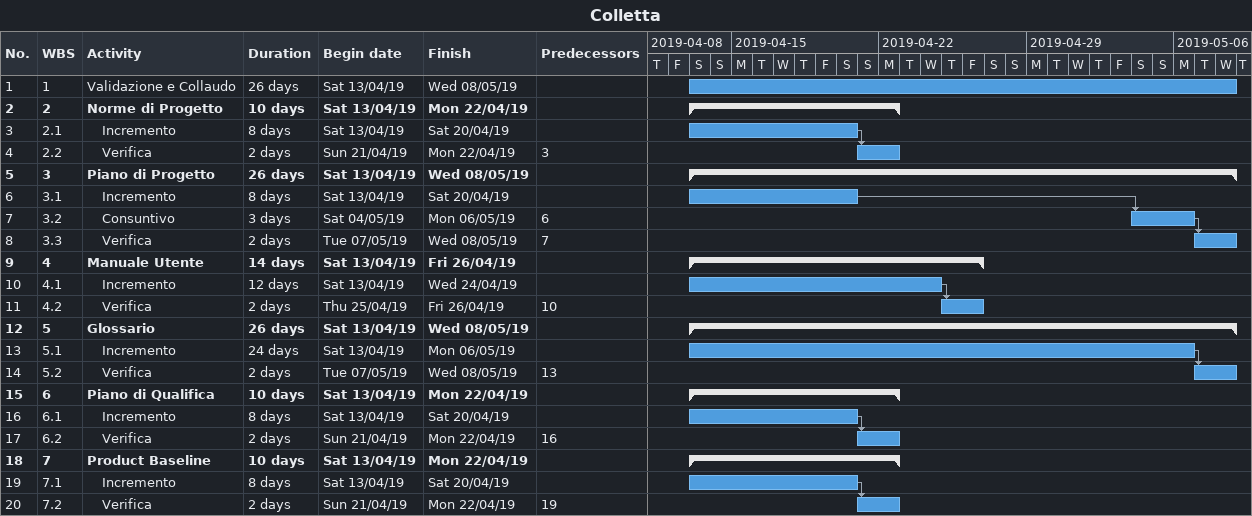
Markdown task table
Colletta

| ID | WBS | Task | Duration | Start | Finish | Predecessors |
|---|---|---|---|---|---|---|
| 1 | 1 | Validazione e Collaudo | 26d | 2019-04-13 | 2019-05-08 |  |
| 2 | 2 | **Norme di Progetto** | 10d | 2019-04-13 | 2019-04-22 |  |
| 3 | 2.1 | Incremento | 8d | 2019-04-13 | 2019-04-20 |  |
| 4 | 2.2 | Verifica | 2d | 2019-04-21 | 2019-04-22 | 3 |
| 5 | 3 | **Piano di Progetto** | 26d | 2019-04-13 | 2019-05-08 |  |
| 6 | 3.1 | Incremento | 8d | 2019-04-13 | 2019-04-20 |  |
| 7 | 3.2 | Consuntivo | 3d | 2019-05-04 | 2019-05-06 | 6 |
| 8 | 3.3 | Verifica | 2d | 2019-05-07 | 2019-05-08 | 7 |
| 9 | 4 | **Manuale Utente** | 14d | 2019-04-13 | 2019-04-26 |  |
| 10 | 4.1 | Incremento | 12d | 2019-04-13 | 2019-04-24 |  |
| 11 | 4.2 | Verifica | 2d | 2019-04-25 | 2019-04-26 | 10 |
| 12 | 5 | **Glossario** | 26d | 2019-04-13 | 2019-05-08 |  |
| 13 | 5.1 | Incremento | 24d | 2019-04-13 | 2019-05-06 |  |
| 14 | 5.2 | Verifica | 2d | 2019-05-07 | 2019-05-08 | 13 |
| 15 | 6 | **Piano di Qualifica** | 10d | 2019-04-13 | 2019-04-22 |  |
| 16 | 6.1 | Incremento | 8d | 2019-04-13 | 2019-04-20 |  |
| 17 | 6.2 | Verifica | 2d | 2019-04-21 | 2019-04-22 | 16 |
| 18 | 7 | **Product Baseline** | 10d | 2019-04-13 | 2019-04-22 |  |
| 19 | 7.1 | Incremento | 8d | 2019-04-13 | 2019-04-20 |  |
| 20 | 7.2 | Verifica | 2d | 2019-04-21 | 2019-04-22 | 19 |
